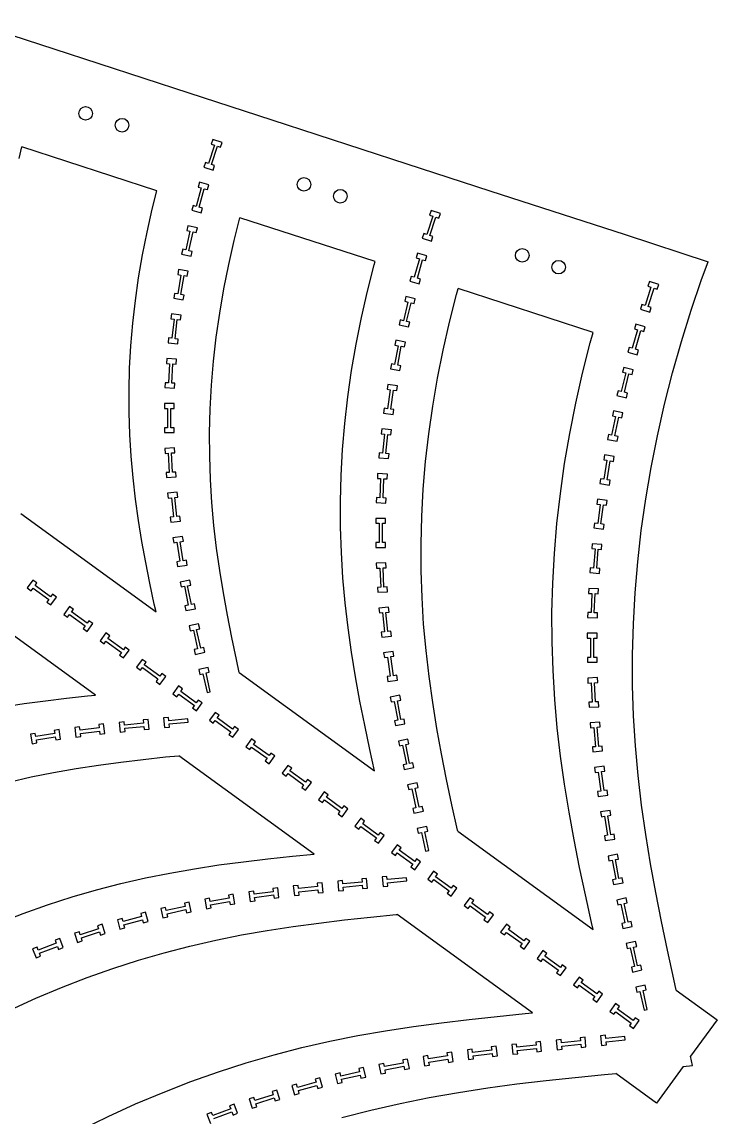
# Model space of a CAD drawing. Header units: inches. Extents: x 4 to 84.1, y 3.9 to 96.4.
# Drawn here: x 28.48 to 41.99, y 19.47 to 40.75 of the extents above; entities that cross this region are included whole.
import ezdxf

# ---------------------------------------------------------------- set-up
doc = ezdxf.new("R2010")
doc.units = ezdxf.units.IN
doc.layers.add('red', color=1, linetype='CONTINUOUS')

msp = doc.modelspace()

# ---------------------------------------------------------------- linework, layer by layer
for p, q in [((32.22, 38.352), (32.104, 37.997)), ((32.19, 38.462), (32.16, 38.371)), ((32.16, 38.371), (32.22, 38.352)), ((32.165, 37.977), (32.281, 38.332)), ((32.37, 38.404), (32.19, 38.462)), ((32.281, 38.332), (32.34, 38.313)), ((32.34, 38.313), (32.37, 38.404)), ((32.045, 38.016), (32.015, 37.926)), ((32.015, 37.926), (32.195, 37.867)), ((32.104, 37.997), (32.045, 38.016)), ((32.225, 37.958), (32.165, 37.977)), ((32.195, 37.867), (32.225, 37.958)), ((31.962, 37.522), (31.864, 37.162)), ((31.927, 37.63), (31.902, 37.538)), ((31.902, 37.538), (31.962, 37.522)), ((31.926, 37.145), (32.024, 37.505)), ((32.109, 37.581), (31.927, 37.63)), ((32.024, 37.505), (32.084, 37.489)), ((32.084, 37.489), (32.109, 37.581)), ((31.804, 37.178), (31.778, 37.086)), ((31.778, 37.086), (31.961, 37.036)), ((31.864, 37.162), (31.804, 37.178)), ((31.986, 37.128), (31.926, 37.145)), ((31.961, 37.036), (31.986, 37.128)), ((36.434, 37.083), (36.404, 36.992)), ((36.614, 37.025), (36.434, 37.083)), ((36.584, 36.934), (36.614, 37.025)), ((36.464, 36.973), (36.348, 36.618)), ((36.404, 36.992), (36.464, 36.973)), ((36.409, 36.598), (36.525, 36.953)), ((36.525, 36.953), (36.584, 36.934)), ((31.745, 36.68), (31.664, 36.316)), ((31.704, 36.787), (31.684, 36.694)), ((31.684, 36.694), (31.745, 36.68)), ((31.889, 36.746), (31.704, 36.787)), ((31.726, 36.302), (31.807, 36.667)), ((31.807, 36.667), (31.868, 36.653)), ((31.868, 36.653), (31.889, 36.746)), ((36.289, 36.637), (36.26, 36.547)), ((36.348, 36.618), (36.289, 36.637)), ((36.26, 36.547), (36.439, 36.488)), ((36.469, 36.579), (36.409, 36.598)), ((36.439, 36.488), (36.469, 36.579)), ((31.603, 36.329), (31.582, 36.236)), ((31.582, 36.236), (31.767, 36.195)), ((31.664, 36.316), (31.603, 36.329)), ((31.787, 36.288), (31.726, 36.302)), ((31.767, 36.195), (31.787, 36.288)), ((36.171, 36.252), (36.145, 36.161)), ((36.353, 36.201), (36.171, 36.252)), ((36.327, 36.11), (36.353, 36.201)), ((36.205, 36.144), (36.104, 35.784)), ((36.145, 36.161), (36.205, 36.144)), ((36.166, 35.767), (36.267, 36.126)), ((36.267, 36.126), (36.327, 36.11)), ((31.568, 35.829), (31.506, 35.461)), ((31.523, 35.934), (31.507, 35.84)), ((31.507, 35.84), (31.568, 35.829)), ((31.709, 35.902), (31.523, 35.934)), ((31.569, 35.45), (31.631, 35.819)), ((31.631, 35.819), (31.693, 35.808)), ((31.693, 35.808), (31.709, 35.902)), ((36.044, 35.801), (36.018, 35.709)), ((36.104, 35.784), (36.044, 35.801)), ((36.226, 35.75), (36.166, 35.767)), ((36.2, 35.658), (36.226, 35.75)), ((36.018, 35.709), (36.2, 35.658)), ((40.708, 35.594), (40.593, 35.239)), ((40.678, 35.704), (40.649, 35.613)), ((40.649, 35.613), (40.708, 35.594)), ((40.653, 35.219), (40.769, 35.574)), ((40.858, 35.646), (40.678, 35.704)), ((40.769, 35.574), (40.828, 35.555)), ((40.828, 35.555), (40.858, 35.646)), ((31.444, 35.472), (31.428, 35.378)), ((31.428, 35.378), (31.615, 35.346)), ((31.506, 35.461), (31.444, 35.472)), ((31.63, 35.44), (31.569, 35.45)), ((31.615, 35.346), (31.63, 35.44)), ((35.941, 35.412), (35.92, 35.319)), ((36.125, 35.368), (35.941, 35.412)), ((36.104, 35.275), (36.125, 35.368)), ((35.98, 35.304), (35.895, 34.941)), ((35.92, 35.319), (35.98, 35.304)), ((35.957, 34.926), (36.043, 35.29)), ((36.043, 35.29), (36.104, 35.275)), ((40.533, 35.258), (40.504, 35.168)), ((40.504, 35.168), (40.683, 35.109)), ((40.593, 35.239), (40.533, 35.258)), ((40.713, 35.2), (40.653, 35.219)), ((40.683, 35.109), (40.713, 35.2)), ((31.384, 35.072), (31.373, 34.977)), ((31.373, 34.977), (31.436, 34.97)), ((31.572, 35.05), (31.384, 35.072)), ((31.436, 34.97), (31.392, 34.599)), ((31.456, 34.592), (31.499, 34.963)), ((31.499, 34.963), (31.561, 34.956)), ((31.561, 34.956), (31.572, 35.05)), ((35.834, 34.955), (35.812, 34.863)), ((35.895, 34.941), (35.834, 34.955)), ((36.018, 34.912), (35.957, 34.926)), ((35.996, 34.819), (36.018, 34.912)), ((35.812, 34.863), (35.996, 34.819)), ((40.448, 34.765), (40.345, 34.406)), ((40.414, 34.874), (40.388, 34.783)), ((40.388, 34.783), (40.448, 34.765)), ((40.407, 34.389), (40.51, 34.748)), ((40.596, 34.822), (40.414, 34.874)), ((40.51, 34.748), (40.57, 34.731)), ((40.57, 34.731), (40.596, 34.822)), ((31.33, 34.606), (31.319, 34.512)), ((31.319, 34.512), (31.507, 34.49)), ((31.392, 34.599), (31.33, 34.606)), ((31.518, 34.585), (31.456, 34.592)), ((31.507, 34.49), (31.518, 34.585)), ((35.748, 34.562), (35.73, 34.468)), ((35.933, 34.526), (35.748, 34.562)), ((35.915, 34.433), (35.933, 34.526)), ((35.791, 34.456), (35.721, 34.09)), ((35.73, 34.468), (35.791, 34.456)), ((35.784, 34.078), (35.854, 34.444)), ((35.854, 34.444), (35.915, 34.433)), ((40.285, 34.423), (40.259, 34.332)), ((40.259, 34.332), (40.441, 34.28)), ((40.345, 34.406), (40.285, 34.423)), ((40.467, 34.372), (40.407, 34.389)), ((40.441, 34.28), (40.467, 34.372)), ((31.292, 34.204), (31.286, 34.109)), ((31.286, 34.109), (31.349, 34.105)), ((31.481, 34.193), (31.292, 34.204)), ((31.349, 34.105), (31.326, 33.732)), ((31.39, 33.728), (31.413, 34.101)), ((31.413, 34.101), (31.475, 34.098)), ((31.475, 34.098), (31.481, 34.193)), ((35.66, 34.101), (35.642, 34.008)), ((35.721, 34.09), (35.66, 34.101)), ((35.845, 34.066), (35.784, 34.078)), ((35.827, 33.972), (35.845, 34.066)), ((35.642, 34.008), (35.827, 33.972)), ((40.218, 33.928), (40.129, 33.565)), ((40.18, 34.035), (40.157, 33.943)), ((40.157, 33.943), (40.218, 33.928)), ((40.364, 33.99), (40.18, 34.035)), ((40.191, 33.55), (40.28, 33.912)), ((40.28, 33.912), (40.341, 33.897)), ((40.341, 33.897), (40.364, 33.99)), ((31.264, 33.736), (31.258, 33.641)), ((31.258, 33.641), (31.447, 33.63)), ((31.326, 33.732), (31.264, 33.736)), ((31.453, 33.725), (31.39, 33.728)), ((31.447, 33.63), (31.453, 33.725)), ((35.591, 33.704), (35.577, 33.61)), ((35.778, 33.677), (35.591, 33.704)), ((35.764, 33.583), (35.778, 33.677)), ((35.577, 33.61), (35.639, 33.601)), ((35.639, 33.601), (35.585, 33.231)), ((35.648, 33.222), (35.702, 33.592)), ((35.702, 33.592), (35.764, 33.583)), ((40.068, 33.58), (40.045, 33.488)), ((40.045, 33.488), (40.229, 33.442)), ((40.129, 33.565), (40.068, 33.58)), ((40.252, 33.535), (40.191, 33.55)), ((40.229, 33.442), (40.252, 33.535)), ((31.249, 33.332), (31.248, 33.237)), ((31.248, 33.237), (31.311, 33.237)), ((31.438, 33.331), (31.249, 33.332)), ((31.311, 33.237), (31.31, 32.863)), ((31.374, 32.863), (31.375, 33.236)), ((31.375, 33.236), (31.437, 33.236)), ((31.437, 33.236), (31.438, 33.331)), ((35.523, 33.24), (35.51, 33.146)), ((35.585, 33.231), (35.523, 33.24)), ((35.71, 33.213), (35.648, 33.222)), ((35.697, 33.119), (35.71, 33.213)), ((35.51, 33.146), (35.697, 33.119)), ((40.019, 33.082), (39.943, 32.717)), ((39.977, 33.188), (39.958, 33.095)), ((39.958, 33.095), (40.019, 33.082)), ((40.162, 33.15), (39.977, 33.188)), ((40.006, 32.704), (40.082, 33.069)), ((40.082, 33.069), (40.143, 33.057)), ((40.143, 33.057), (40.162, 33.15)), ((31.31, 32.863), (31.247, 32.863)), ((31.247, 32.863), (31.247, 32.768)), ((31.436, 32.863), (31.374, 32.863)), ((31.436, 32.767), (31.436, 32.863)), ((35.472, 32.84), (35.463, 32.746)), ((35.66, 32.822), (35.472, 32.84)), ((35.651, 32.727), (35.66, 32.822)), ((31.247, 32.768), (31.436, 32.767)), ((35.463, 32.746), (35.525, 32.739)), ((35.525, 32.739), (35.489, 32.368)), ((35.552, 32.361), (35.589, 32.733)), ((35.589, 32.733), (35.651, 32.727)), ((39.882, 32.729), (39.863, 32.636)), ((39.863, 32.636), (40.048, 32.598)), ((39.943, 32.717), (39.882, 32.729)), ((40.067, 32.691), (40.006, 32.704)), ((40.048, 32.598), (40.067, 32.691)), ((31.444, 32.469), (31.255, 32.459)), ((31.255, 32.459), (31.26, 32.364)), ((31.26, 32.364), (31.323, 32.367)), ((31.323, 32.367), (31.343, 31.994)), ((31.387, 32.371), (31.449, 32.374)), ((31.407, 31.998), (31.387, 32.371)), ((31.449, 32.374), (31.444, 32.469)), ((35.426, 32.374), (35.417, 32.279)), ((35.489, 32.368), (35.426, 32.374)), ((35.615, 32.355), (35.552, 32.361)), ((35.605, 32.261), (35.615, 32.355)), ((35.417, 32.279), (35.605, 32.261)), ((39.806, 32.334), (39.791, 32.24)), ((39.791, 32.24), (39.852, 32.23)), ((39.852, 32.23), (39.791, 31.861)), ((39.993, 32.303), (39.806, 32.334)), ((39.854, 31.851), (39.915, 32.219)), ((39.915, 32.219), (39.977, 32.209)), ((39.977, 32.209), (39.993, 32.303)), ((31.343, 31.994), (31.281, 31.991)), ((31.281, 31.991), (31.286, 31.896)), ((31.469, 32.001), (31.407, 31.998)), ((31.475, 31.906), (31.469, 32.001)), ((35.394, 31.972), (35.39, 31.877)), ((35.583, 31.962), (35.394, 31.972)), ((35.578, 31.867), (35.583, 31.962)), ((31.286, 31.896), (31.475, 31.906)), ((35.39, 31.877), (35.452, 31.873)), ((35.452, 31.873), (35.434, 31.5)), ((35.498, 31.497), (35.516, 31.87)), ((35.516, 31.87), (35.578, 31.867)), ((39.729, 31.872), (39.713, 31.778)), ((39.713, 31.778), (39.9, 31.747)), ((39.791, 31.861), (39.729, 31.872)), ((39.915, 31.841), (39.854, 31.851)), ((39.9, 31.747), (39.915, 31.841)), ((31.499, 31.608), (31.311, 31.588)), ((31.311, 31.588), (31.322, 31.493)), ((31.322, 31.493), (31.384, 31.5)), ((31.384, 31.5), (31.425, 31.129)), ((31.448, 31.507), (31.51, 31.514)), ((31.488, 31.136), (31.448, 31.507)), ((31.51, 31.514), (31.499, 31.608)), ((35.371, 31.504), (35.367, 31.408)), ((35.434, 31.5), (35.371, 31.504)), ((35.56, 31.494), (35.498, 31.497)), ((35.555, 31.399), (35.56, 31.494)), ((35.367, 31.408), (35.555, 31.399)), ((39.669, 31.474), (39.657, 31.379)), ((39.657, 31.379), (39.719, 31.371)), ((39.856, 31.45), (39.669, 31.474)), ((39.719, 31.371), (39.672, 31.001)), ((39.735, 30.993), (39.782, 31.363)), ((39.782, 31.363), (39.844, 31.356)), ((39.844, 31.356), (39.856, 31.45)), ((31.425, 31.129), (31.363, 31.122)), ((31.363, 31.122), (31.373, 31.027)), ((31.55, 31.142), (31.488, 31.136)), ((31.561, 31.048), (31.55, 31.142)), ((35.548, 31.1), (35.359, 31.1)), ((35.359, 31.1), (35.359, 31.005)), ((35.548, 31.005), (35.548, 31.1)), ((31.373, 31.027), (31.561, 31.048)), ((35.359, 31.005), (35.422, 31.005)), ((35.422, 31.005), (35.422, 30.631)), ((35.486, 31.005), (35.548, 31.005)), ((35.486, 30.631), (35.486, 31.005)), ((39.61, 31.009), (39.598, 30.914)), ((39.598, 30.914), (39.785, 30.891)), ((39.672, 31.001), (39.61, 31.009)), ((39.797, 30.985), (39.735, 30.993)), ((39.785, 30.891), (39.797, 30.985)), ((31.601, 30.751), (31.414, 30.722)), ((31.414, 30.722), (31.429, 30.628)), ((31.554, 30.647), (31.616, 30.657)), ((31.613, 30.279), (31.554, 30.647)), ((31.616, 30.657), (31.601, 30.751)), ((31.429, 30.628), (31.491, 30.637)), ((31.491, 30.637), (31.55, 30.269)), ((35.422, 30.631), (35.359, 30.631)), ((35.359, 30.631), (35.359, 30.536)), ((35.359, 30.536), (35.548, 30.536)), ((35.548, 30.631), (35.486, 30.631)), ((35.548, 30.536), (35.548, 30.631)), ((39.566, 30.608), (39.558, 30.514)), ((39.558, 30.514), (39.62, 30.508)), ((39.754, 30.593), (39.566, 30.608)), ((39.62, 30.508), (39.588, 30.136)), ((39.652, 30.131), (39.684, 30.503)), ((39.684, 30.503), (39.746, 30.498)), ((39.746, 30.498), (39.754, 30.593)), ((31.55, 30.269), (31.488, 30.259)), ((31.488, 30.259), (31.503, 30.165)), ((31.675, 30.288), (31.613, 30.279)), ((31.689, 30.194), (31.675, 30.288)), ((35.556, 30.237), (35.367, 30.228)), ((35.367, 30.228), (35.372, 30.133)), ((35.56, 30.142), (35.556, 30.237)), ((31.503, 30.165), (31.689, 30.194)), ((35.372, 30.133), (35.434, 30.136)), ((35.434, 30.136), (35.453, 29.763)), ((35.498, 30.139), (35.56, 30.142)), ((35.517, 29.766), (35.498, 30.139)), ((39.526, 30.141), (39.518, 30.046)), ((39.518, 30.046), (39.707, 30.031)), ((39.588, 30.136), (39.526, 30.141)), ((39.715, 30.126), (39.652, 30.131)), ((39.707, 30.031), (39.715, 30.126)), ((28.693, 29.903), (28.582, 29.75)), ((28.77, 29.847), (28.693, 29.903)), ((28.734, 29.796), (28.77, 29.847)), ((29.036, 29.576), (28.734, 29.796)), ((31.743, 29.899), (31.557, 29.862)), ((31.557, 29.862), (31.576, 29.769)), ((31.7, 29.793), (31.761, 29.805)), ((31.772, 29.427), (31.7, 29.793)), ((31.761, 29.805), (31.743, 29.899)), ((28.582, 29.75), (28.659, 29.694)), ((28.659, 29.694), (28.696, 29.744)), ((28.696, 29.744), (28.998, 29.525)), ((29.073, 29.627), (29.036, 29.576)), ((29.15, 29.571), (29.073, 29.627)), ((31.576, 29.769), (31.637, 29.781)), ((31.637, 29.781), (31.709, 29.414)), ((35.453, 29.763), (35.39, 29.76)), ((35.39, 29.76), (35.395, 29.665)), ((35.395, 29.665), (35.584, 29.674)), ((35.579, 29.769), (35.517, 29.766)), ((35.584, 29.674), (35.579, 29.769)), ((39.499, 29.74), (39.495, 29.644)), ((39.495, 29.644), (39.557, 29.642)), ((39.688, 29.732), (39.499, 29.74)), ((39.557, 29.642), (39.542, 29.269)), ((39.606, 29.266), (39.621, 29.639)), ((39.621, 29.639), (39.684, 29.637)), ((39.684, 29.637), (39.688, 29.732)), ((28.998, 29.525), (28.962, 29.474)), ((28.962, 29.474), (29.039, 29.418)), ((29.039, 29.418), (29.15, 29.571)), ((29.401, 29.388), (29.29, 29.235)), ((29.478, 29.332), (29.401, 29.388)), ((31.709, 29.414), (31.648, 29.402)), ((31.648, 29.402), (31.666, 29.309)), ((31.833, 29.439), (31.772, 29.427)), ((31.851, 29.345), (31.833, 29.439)), ((35.606, 29.376), (35.418, 29.357)), ((35.616, 29.281), (35.606, 29.376)), ((29.29, 29.235), (29.367, 29.179)), ((29.367, 29.179), (29.404, 29.23)), ((29.404, 29.23), (29.706, 29.01)), ((29.442, 29.282), (29.478, 29.332)), ((29.744, 29.062), (29.442, 29.282)), ((31.666, 29.309), (31.851, 29.345)), ((35.418, 29.357), (35.427, 29.263)), ((35.427, 29.263), (35.49, 29.269)), ((35.49, 29.269), (35.526, 28.897)), ((35.553, 29.275), (35.616, 29.281)), ((35.59, 28.903), (35.553, 29.275)), ((39.48, 29.271), (39.476, 29.176)), ((39.476, 29.176), (39.665, 29.168)), ((39.542, 29.269), (39.48, 29.271)), ((39.668, 29.263), (39.606, 29.266)), ((39.665, 29.168), (39.668, 29.263)), ((29.706, 29.01), (29.669, 28.96)), ((29.669, 28.96), (29.746, 28.904)), ((29.781, 29.113), (29.744, 29.062)), ((29.746, 28.904), (29.858, 29.057)), ((29.858, 29.057), (29.781, 29.113)), ((31.914, 29.05), (31.729, 29.01)), ((31.729, 29.01), (31.75, 28.917)), ((31.873, 28.944), (31.934, 28.957)), ((31.953, 28.579), (31.873, 28.944)), ((31.934, 28.957), (31.914, 29.05)), ((30.109, 28.874), (29.998, 28.721)), ((30.186, 28.818), (30.109, 28.874)), ((30.15, 28.767), (30.186, 28.818)), ((30.452, 28.548), (30.15, 28.767)), ((31.75, 28.917), (31.811, 28.93)), ((31.811, 28.93), (31.89, 28.565)), ((35.526, 28.897), (35.464, 28.891)), ((35.464, 28.891), (35.473, 28.796)), ((35.473, 28.796), (35.661, 28.815)), ((35.652, 28.909), (35.59, 28.903)), ((35.661, 28.815), (35.652, 28.909)), ((39.659, 28.869), (39.47, 28.868)), ((39.47, 28.868), (39.47, 28.773)), ((39.47, 28.773), (39.533, 28.773)), ((39.533, 28.773), (39.534, 28.4)), ((39.597, 28.774), (39.659, 28.774)), ((39.598, 28.4), (39.597, 28.774)), ((39.659, 28.774), (39.659, 28.869)), ((29.998, 28.721), (30.075, 28.665)), ((30.075, 28.665), (30.112, 28.716)), ((30.112, 28.716), (30.414, 28.496)), ((30.488, 28.598), (30.452, 28.548)), ((30.454, 28.39), (30.565, 28.542)), ((30.565, 28.542), (30.488, 28.598)), ((31.89, 28.565), (31.829, 28.552)), ((31.829, 28.552), (31.849, 28.459)), ((32.014, 28.592), (31.953, 28.579)), ((32.034, 28.499), (32.014, 28.592)), ((35.697, 28.517), (35.51, 28.491)), ((35.711, 28.423), (35.697, 28.517)), ((30.414, 28.496), (30.377, 28.445)), ((30.377, 28.445), (30.454, 28.39)), ((30.817, 28.36), (30.706, 28.207)), ((30.894, 28.304), (30.817, 28.36)), ((30.857, 28.253), (30.894, 28.304)), ((31.849, 28.459), (32.034, 28.499)), ((35.51, 28.491), (35.524, 28.396)), ((35.524, 28.396), (35.586, 28.405)), ((35.586, 28.405), (35.638, 28.035)), ((35.649, 28.414), (35.711, 28.423)), ((35.702, 28.044), (35.649, 28.414)), ((39.534, 28.4), (39.471, 28.4)), ((39.471, 28.4), (39.471, 28.304)), ((39.471, 28.304), (39.66, 28.305)), ((39.66, 28.4), (39.598, 28.4)), ((39.66, 28.305), (39.66, 28.4)), ((30.706, 28.207), (30.783, 28.151)), ((30.783, 28.151), (30.82, 28.201)), ((30.82, 28.201), (31.122, 27.982)), ((31.16, 28.034), (30.857, 28.253)), ((32.1, 28.203), (31.916, 28.162)), ((31.916, 28.162), (31.936, 28.069)), ((32.06, 28.097), (32.121, 28.11)), ((32.14, 27.732), (32.06, 28.097)), ((32.121, 28.11), (32.1, 28.203)), ((31.122, 27.982), (31.085, 27.931)), ((31.085, 27.931), (31.162, 27.875)), ((31.196, 28.084), (31.16, 28.034)), ((31.162, 27.875), (31.273, 28.028)), ((31.273, 28.028), (31.196, 28.084)), ((31.936, 28.069), (31.997, 28.083)), ((31.997, 28.083), (32.077, 27.718)), ((35.638, 28.035), (35.576, 28.027)), ((35.576, 28.027), (35.59, 27.932)), ((35.59, 27.932), (35.777, 27.959)), ((35.764, 28.053), (35.702, 28.044)), ((35.777, 27.959), (35.764, 28.053)), ((39.668, 28.006), (39.479, 27.997)), ((39.479, 27.997), (39.483, 27.902)), ((39.483, 27.902), (39.546, 27.905)), ((39.546, 27.905), (39.563, 27.532)), ((39.61, 27.908), (39.672, 27.911)), ((39.627, 27.535), (39.61, 27.908)), ((39.672, 27.911), (39.668, 28.006)), ((31.525, 27.845), (31.414, 27.692)), ((31.414, 27.692), (31.491, 27.636)), ((31.491, 27.636), (31.528, 27.687)), ((31.602, 27.789), (31.525, 27.845)), ((31.528, 27.687), (31.83, 27.467)), ((31.565, 27.739), (31.602, 27.789)), ((31.867, 27.519), (31.565, 27.739)), ((32.077, 27.718), (32.14, 27.732)), ((35.825, 27.663), (35.639, 27.629)), ((35.842, 27.569), (35.825, 27.663)), ((31.83, 27.467), (31.793, 27.417)), ((31.904, 27.57), (31.867, 27.519)), ((31.87, 27.361), (31.981, 27.514)), ((31.981, 27.514), (31.904, 27.57)), ((35.639, 27.629), (35.656, 27.535)), ((35.656, 27.535), (35.718, 27.546)), ((35.718, 27.546), (35.784, 27.179)), ((35.781, 27.558), (35.842, 27.569)), ((35.847, 27.19), (35.781, 27.558)), ((39.563, 27.532), (39.501, 27.529)), ((39.501, 27.529), (39.505, 27.433)), ((39.689, 27.537), (39.627, 27.535)), ((39.694, 27.442), (39.689, 27.537)), ((31.793, 27.417), (31.87, 27.361)), ((32.233, 27.331), (32.122, 27.178)), ((32.31, 27.275), (32.233, 27.331)), ((32.273, 27.224), (32.31, 27.275)), ((39.505, 27.433), (39.694, 27.442)), ((29.6, 27.05), (29.505, 27.038)), ((29.505, 27.038), (29.528, 26.851)), ((29.608, 26.988), (29.6, 27.05)), ((29.978, 27.032), (29.608, 26.988)), ((30.065, 27.106), (29.971, 27.095)), ((29.971, 27.095), (29.978, 27.032)), ((30.088, 26.918), (30.065, 27.106)), ((30.464, 27.148), (30.369, 27.138)), ((30.369, 27.138), (30.388, 26.95)), ((30.47, 27.086), (30.464, 27.148)), ((30.842, 27.123), (30.47, 27.086)), ((30.477, 27.022), (30.848, 27.059)), ((30.931, 27.194), (30.836, 27.185)), ((30.836, 27.185), (30.842, 27.123)), ((30.848, 27.059), (30.855, 26.997)), ((30.949, 27.006), (30.931, 27.194)), ((31.328, 27.232), (31.233, 27.223)), ((31.233, 27.223), (31.252, 27.035)), ((31.252, 27.035), (31.346, 27.044)), ((31.334, 27.17), (31.328, 27.232)), ((31.706, 27.206), (31.334, 27.17)), ((31.34, 27.106), (31.712, 27.143)), ((31.346, 27.044), (31.34, 27.106)), ((31.712, 27.143), (31.706, 27.206)), ((32.122, 27.178), (32.199, 27.122)), ((32.199, 27.122), (32.236, 27.173)), ((32.236, 27.173), (32.538, 26.953)), ((32.575, 27.005), (32.273, 27.224)), ((32.612, 27.055), (32.575, 27.005)), ((32.689, 26.999), (32.612, 27.055)), ((35.784, 27.179), (35.722, 27.168)), ((35.722, 27.168), (35.739, 27.074)), ((35.739, 27.074), (35.925, 27.107)), ((35.908, 27.201), (35.847, 27.19)), ((35.925, 27.107), (35.908, 27.201)), ((39.714, 27.143), (39.526, 27.127)), ((39.526, 27.127), (39.534, 27.032)), ((39.534, 27.032), (39.597, 27.037)), ((39.597, 27.037), (39.63, 26.665)), ((39.66, 27.043), (39.723, 27.049)), ((39.694, 26.671), (39.66, 27.043)), ((39.723, 27.049), (39.714, 27.143)), ((28.738, 26.923), (28.644, 26.909)), ((28.644, 26.909), (28.674, 26.722)), ((28.748, 26.862), (28.738, 26.923)), ((29.117, 26.92), (28.748, 26.862)), ((28.758, 26.799), (29.127, 26.857)), ((29.201, 26.997), (29.107, 26.982)), ((29.107, 26.982), (29.117, 26.92)), ((29.127, 26.857), (29.137, 26.795)), ((29.231, 26.81), (29.201, 26.997)), ((29.528, 26.851), (29.623, 26.862)), ((29.615, 26.924), (29.986, 26.969)), ((29.623, 26.862), (29.615, 26.924)), ((29.986, 26.969), (29.994, 26.907)), ((29.994, 26.907), (30.088, 26.918)), ((30.388, 26.95), (30.483, 26.96)), ((30.483, 26.96), (30.477, 27.022)), ((30.855, 26.997), (30.949, 27.006)), ((32.538, 26.953), (32.501, 26.903)), ((32.501, 26.903), (32.578, 26.847)), ((32.578, 26.847), (32.689, 26.999)), ((32.941, 26.817), (32.83, 26.664)), ((33.018, 26.761), (32.941, 26.817)), ((35.983, 26.812), (35.798, 26.774)), ((36.002, 26.719), (35.983, 26.812)), ((28.674, 26.722), (28.768, 26.737)), ((28.768, 26.737), (28.758, 26.799)), ((29.137, 26.795), (29.231, 26.81)), ((32.83, 26.664), (32.907, 26.608)), ((32.907, 26.608), (32.943, 26.658)), ((32.943, 26.658), (33.246, 26.439)), ((32.981, 26.71), (33.018, 26.761)), ((33.283, 26.491), (32.981, 26.71)), ((35.798, 26.774), (35.817, 26.68)), ((35.817, 26.68), (35.878, 26.693)), ((35.878, 26.693), (35.954, 26.327)), ((35.941, 26.706), (36.002, 26.719)), ((36.016, 26.34), (35.941, 26.706)), ((39.63, 26.665), (39.568, 26.66)), ((39.568, 26.66), (39.576, 26.565)), ((39.756, 26.677), (39.694, 26.671)), ((39.764, 26.582), (39.756, 26.677)), ((33.246, 26.439), (33.209, 26.388)), ((33.209, 26.388), (33.286, 26.332)), ((33.32, 26.541), (33.283, 26.491)), ((33.286, 26.332), (33.397, 26.485)), ((33.397, 26.485), (33.32, 26.541)), ((39.576, 26.565), (39.764, 26.582)), ((33.649, 26.302), (33.538, 26.149)), ((33.726, 26.246), (33.649, 26.302)), ((33.689, 26.196), (33.726, 26.246)), ((33.991, 25.976), (33.689, 26.196)), ((35.954, 26.327), (35.893, 26.315)), ((35.893, 26.315), (35.912, 26.221)), ((35.912, 26.221), (36.097, 26.26)), ((36.078, 26.353), (36.016, 26.34)), ((36.097, 26.26), (36.078, 26.353)), ((39.797, 26.284), (39.61, 26.26)), ((39.61, 26.26), (39.622, 26.165)), ((39.622, 26.165), (39.684, 26.173)), ((39.684, 26.173), (39.732, 25.803)), ((39.747, 26.181), (39.809, 26.189)), ((39.795, 25.811), (39.747, 26.181)), ((39.809, 26.189), (39.797, 26.284)), ((33.538, 26.149), (33.615, 26.093)), ((33.615, 26.093), (33.651, 26.144)), ((33.651, 26.144), (33.954, 25.924)), ((34.028, 26.027), (33.991, 25.976)), ((33.994, 25.818), (34.105, 25.971)), ((34.105, 25.971), (34.028, 26.027)), ((36.161, 25.964), (35.976, 25.924)), ((36.182, 25.871), (36.161, 25.964)), ((33.954, 25.924), (33.917, 25.874)), ((33.917, 25.874), (33.994, 25.818)), ((34.357, 25.788), (34.245, 25.635)), ((34.434, 25.732), (34.357, 25.788)), ((35.976, 25.924), (35.997, 25.831)), ((35.997, 25.831), (36.058, 25.844)), ((36.058, 25.844), (36.138, 25.479)), ((36.121, 25.858), (36.182, 25.871)), ((36.201, 25.493), (36.121, 25.858)), ((39.732, 25.803), (39.67, 25.795)), ((39.67, 25.795), (39.682, 25.7)), ((39.857, 25.819), (39.795, 25.811)), ((39.87, 25.724), (39.857, 25.819)), ((34.245, 25.635), (34.322, 25.579)), ((34.322, 25.579), (34.359, 25.63)), ((34.359, 25.63), (34.661, 25.41)), ((34.397, 25.681), (34.434, 25.732)), ((34.699, 25.462), (34.397, 25.681)), ((39.682, 25.7), (39.87, 25.724)), ((34.661, 25.41), (34.625, 25.36)), ((34.625, 25.36), (34.702, 25.304)), ((34.736, 25.513), (34.699, 25.462)), ((34.702, 25.304), (34.813, 25.457)), ((34.813, 25.457), (34.736, 25.513)), ((36.138, 25.479), (36.077, 25.466)), ((36.077, 25.466), (36.098, 25.373)), ((36.098, 25.373), (36.282, 25.413)), ((36.262, 25.506), (36.201, 25.493)), ((36.282, 25.413), (36.262, 25.506)), ((39.914, 25.427), (39.727, 25.397)), ((39.727, 25.397), (39.743, 25.303)), ((39.867, 25.323), (39.929, 25.333)), ((39.928, 24.955), (39.867, 25.323)), ((39.929, 25.333), (39.914, 25.427)), ((35.064, 25.274), (34.953, 25.121)), ((34.953, 25.121), (35.03, 25.065)), ((35.03, 25.065), (35.067, 25.115)), ((35.141, 25.218), (35.064, 25.274)), ((35.067, 25.115), (35.369, 24.896)), ((35.105, 25.167), (35.141, 25.218)), ((35.407, 24.948), (35.105, 25.167)), ((36.349, 25.117), (36.164, 25.077)), ((36.369, 25.024), (36.349, 25.117)), ((39.743, 25.303), (39.804, 25.313)), ((39.804, 25.313), (39.865, 24.944)), ((35.369, 24.896), (35.333, 24.845)), ((35.444, 24.998), (35.407, 24.948)), ((35.41, 24.789), (35.521, 24.942)), ((35.521, 24.942), (35.444, 24.998)), ((36.164, 25.077), (36.184, 24.984)), ((36.184, 24.984), (36.245, 24.997)), ((36.245, 24.997), (36.325, 24.632)), ((36.308, 25.011), (36.369, 25.024)), ((36.388, 24.646), (36.308, 25.011)), ((39.865, 24.944), (39.803, 24.934)), ((39.803, 24.934), (39.819, 24.84)), ((39.99, 24.965), (39.928, 24.955)), ((40.005, 24.871), (39.99, 24.965)), ((35.333, 24.845), (35.41, 24.789)), ((35.772, 24.759), (35.661, 24.607)), ((35.849, 24.703), (35.772, 24.759)), ((35.813, 24.653), (35.849, 24.703)), ((39.819, 24.84), (40.005, 24.871)), ((35.661, 24.607), (35.738, 24.551)), ((35.738, 24.551), (35.775, 24.601)), ((35.775, 24.601), (36.077, 24.382)), ((36.115, 24.433), (35.813, 24.653)), ((36.152, 24.484), (36.115, 24.433)), ((36.229, 24.428), (36.152, 24.484)), ((36.325, 24.632), (36.388, 24.646)), ((40.059, 24.575), (39.873, 24.539)), ((39.873, 24.539), (39.891, 24.446)), ((40.015, 24.47), (40.077, 24.481)), ((40.077, 24.481), (40.059, 24.575)), ((36.077, 24.382), (36.04, 24.331)), ((36.04, 24.331), (36.117, 24.275)), ((36.117, 24.275), (36.229, 24.428)), ((39.891, 24.446), (39.953, 24.457)), ((39.953, 24.457), (40.024, 24.091)), ((40.086, 24.103), (40.015, 24.47)), ((34.712, 24.062), (34.617, 24.053)), ((34.617, 24.053), (34.635, 23.864)), ((34.718, 24), (34.712, 24.062)), ((35.178, 24.107), (35.084, 24.098)), ((35.084, 24.098), (35.09, 24.036)), ((35.197, 23.919), (35.178, 24.107)), ((35.575, 24.145), (35.48, 24.136)), ((35.48, 24.136), (35.499, 23.948)), ((35.581, 24.083), (35.575, 24.145)), ((35.953, 24.12), (35.581, 24.083)), ((35.588, 24.019), (35.959, 24.056)), ((35.959, 24.056), (35.953, 24.12)), ((36.48, 24.245), (36.369, 24.092)), ((36.369, 24.092), (36.446, 24.036)), ((36.446, 24.036), (36.483, 24.087)), ((36.557, 24.189), (36.48, 24.245)), ((36.483, 24.087), (36.785, 23.867)), ((36.521, 24.139), (36.557, 24.189)), ((36.823, 23.919), (36.521, 24.139)), ((40.024, 24.091), (39.962, 24.079)), ((39.962, 24.079), (39.98, 23.985)), ((40.148, 24.115), (40.086, 24.103)), ((40.166, 24.021), (40.148, 24.115)), ((32.985, 23.859), (32.891, 23.846)), ((32.891, 23.846), (32.916, 23.659)), ((32.994, 23.797), (32.985, 23.859)), ((33.364, 23.848), (32.994, 23.797)), ((33.45, 23.923), (33.355, 23.91)), ((33.355, 23.91), (33.364, 23.848)), ((33.475, 23.736), (33.45, 23.923)), ((33.848, 23.97), (33.753, 23.96)), ((33.753, 23.96), (33.774, 23.772)), ((33.855, 23.908), (33.848, 23.97)), ((34.226, 23.949), (33.855, 23.908)), ((33.862, 23.845), (34.233, 23.886)), ((33.869, 23.783), (33.862, 23.845)), ((34.314, 24.022), (34.219, 24.012)), ((34.219, 24.012), (34.226, 23.949)), ((34.233, 23.886), (34.24, 23.824)), ((34.24, 23.824), (34.335, 23.834)), ((34.335, 23.834), (34.314, 24.022)), ((34.635, 23.864), (34.73, 23.874)), ((35.09, 24.036), (34.718, 24)), ((34.724, 23.936), (35.096, 23.972)), ((34.73, 23.874), (34.724, 23.936)), ((35.096, 23.972), (35.102, 23.91)), ((35.102, 23.91), (35.197, 23.919)), ((35.499, 23.948), (35.594, 23.957)), ((35.594, 23.957), (35.588, 24.019)), ((36.785, 23.867), (36.748, 23.817)), ((36.859, 23.97), (36.823, 23.919)), ((36.825, 23.761), (36.936, 23.914)), ((36.936, 23.914), (36.859, 23.97)), ((39.98, 23.985), (40.166, 24.021)), ((31.73, 23.644), (31.637, 23.623)), ((31.637, 23.623), (31.65, 23.562)), ((31.77, 23.459), (31.73, 23.644)), ((32.126, 23.719), (32.032, 23.703)), ((32.032, 23.703), (32.064, 23.516)), ((32.136, 23.657), (32.126, 23.719)), ((32.504, 23.722), (32.136, 23.657)), ((32.147, 23.594), (32.515, 23.659)), ((32.587, 23.8), (32.493, 23.783)), ((32.493, 23.783), (32.504, 23.722)), ((32.515, 23.659), (32.526, 23.597)), ((32.62, 23.613), (32.587, 23.8)), ((32.916, 23.659), (33.011, 23.672)), ((33.002, 23.734), (33.372, 23.785)), ((33.011, 23.672), (33.002, 23.734)), ((33.372, 23.785), (33.381, 23.723)), ((33.381, 23.723), (33.475, 23.736)), ((33.774, 23.772), (33.869, 23.783)), ((36.748, 23.817), (36.825, 23.761)), ((37.188, 23.731), (37.077, 23.578)), ((37.265, 23.675), (37.188, 23.731)), ((37.228, 23.624), (37.265, 23.675)), ((37.531, 23.405), (37.228, 23.624)), ((40.226, 23.726), (40.042, 23.686)), ((40.042, 23.686), (40.061, 23.593)), ((40.185, 23.619), (40.246, 23.632)), ((40.263, 23.254), (40.185, 23.619)), ((40.246, 23.632), (40.226, 23.726)), ((30.88, 23.449), (30.788, 23.425)), ((30.788, 23.425), (30.804, 23.364)), ((30.929, 23.267), (30.88, 23.449)), ((31.272, 23.543), (31.179, 23.523)), ((31.179, 23.523), (31.219, 23.338)), ((31.285, 23.482), (31.272, 23.543)), ((31.65, 23.562), (31.285, 23.482)), ((31.299, 23.419), (31.664, 23.5)), ((31.312, 23.358), (31.299, 23.419)), ((31.664, 23.5), (31.677, 23.439)), ((31.677, 23.439), (31.77, 23.459)), ((32.064, 23.516), (32.158, 23.533)), ((32.158, 23.533), (32.147, 23.594)), ((32.526, 23.597), (32.62, 23.613)), ((37.077, 23.578), (37.154, 23.522)), ((37.154, 23.522), (37.191, 23.572)), ((37.191, 23.572), (37.493, 23.353)), ((37.567, 23.455), (37.531, 23.405)), ((37.644, 23.399), (37.567, 23.455)), ((40.061, 23.593), (40.123, 23.606)), ((40.123, 23.606), (40.2, 23.241)), ((30.04, 23.214), (29.949, 23.185)), ((30.098, 23.035), (30.04, 23.214)), ((30.427, 23.327), (30.335, 23.302)), ((30.335, 23.302), (30.384, 23.12)), ((30.443, 23.267), (30.427, 23.327)), ((30.804, 23.364), (30.443, 23.267)), ((30.46, 23.205), (30.821, 23.302)), ((30.476, 23.145), (30.46, 23.205)), ((30.821, 23.302), (30.837, 23.242)), ((30.837, 23.242), (30.929, 23.267)), ((31.219, 23.338), (31.312, 23.358)), ((37.493, 23.353), (37.456, 23.302)), ((37.456, 23.302), (37.533, 23.246)), ((37.533, 23.246), (37.644, 23.399)), ((37.896, 23.216), (37.785, 23.064)), ((37.973, 23.16), (37.896, 23.216)), ((40.2, 23.241), (40.139, 23.228)), ((40.139, 23.228), (40.159, 23.135)), ((40.324, 23.267), (40.263, 23.254)), ((40.344, 23.174), (40.324, 23.267)), ((29.594, 23.07), (29.503, 23.04)), ((29.503, 23.04), (29.561, 22.86)), ((29.613, 23.01), (29.594, 23.07)), ((29.968, 23.125), (29.613, 23.01)), ((29.633, 22.949), (29.988, 23.065)), ((29.949, 23.185), (29.968, 23.125)), ((29.988, 23.065), (30.007, 23.005)), ((30.007, 23.005), (30.098, 23.035)), ((30.384, 23.12), (30.476, 23.145)), ((37.785, 23.064), (37.862, 23.008)), ((37.862, 23.008), (37.899, 23.058)), ((37.899, 23.058), (38.201, 22.839)), ((37.936, 23.11), (37.973, 23.16)), ((38.238, 22.89), (37.936, 23.11)), ((40.159, 23.135), (40.344, 23.174)), ((28.774, 22.771), (28.685, 22.737)), ((28.796, 22.713), (28.774, 22.771)), ((29.146, 22.845), (28.796, 22.713)), ((28.819, 22.653), (29.168, 22.786)), ((29.212, 22.938), (29.123, 22.904)), ((29.123, 22.904), (29.146, 22.845)), ((29.168, 22.786), (29.19, 22.727)), ((29.28, 22.761), (29.212, 22.938)), ((29.561, 22.86), (29.652, 22.89)), ((29.652, 22.89), (29.633, 22.949)), ((38.201, 22.839), (38.164, 22.788)), ((38.164, 22.788), (38.241, 22.732)), ((38.275, 22.941), (38.238, 22.89)), ((38.241, 22.732), (38.352, 22.885)), ((38.352, 22.885), (38.275, 22.941)), ((40.409, 22.878), (40.224, 22.838)), ((40.224, 22.838), (40.245, 22.745)), ((40.368, 22.772), (40.43, 22.785)), ((40.449, 22.407), (40.368, 22.772)), ((40.43, 22.785), (40.409, 22.878)), ((28.685, 22.737), (28.752, 22.561)), ((28.752, 22.561), (28.841, 22.594)), ((28.841, 22.594), (28.819, 22.653)), ((29.19, 22.727), (29.28, 22.761)), ((38.604, 22.702), (38.493, 22.549)), ((38.681, 22.646), (38.604, 22.702)), ((38.644, 22.596), (38.681, 22.646)), ((38.946, 22.376), (38.644, 22.596)), ((40.245, 22.745), (40.306, 22.758)), ((40.306, 22.758), (40.387, 22.393)), ((38.493, 22.549), (38.57, 22.493)), ((38.57, 22.493), (38.607, 22.544)), ((38.607, 22.544), (38.909, 22.324)), ((38.983, 22.427), (38.946, 22.376)), ((38.949, 22.218), (39.06, 22.371)), ((39.06, 22.371), (38.983, 22.427)), ((40.387, 22.393), (40.326, 22.38)), ((40.326, 22.38), (40.346, 22.287)), ((40.51, 22.421), (40.449, 22.407)), ((40.531, 22.328), (40.51, 22.421)), ((38.909, 22.324), (38.872, 22.274)), ((38.872, 22.274), (38.949, 22.218)), ((39.312, 22.188), (39.201, 22.035)), ((39.389, 22.132), (39.312, 22.188)), ((39.352, 22.081), (39.389, 22.132)), ((40.346, 22.287), (40.531, 22.328)), ((39.201, 22.035), (39.278, 21.979)), ((39.278, 21.979), (39.314, 22.03)), ((39.314, 22.03), (39.617, 21.81)), ((39.654, 21.862), (39.352, 22.081)), ((40.597, 22.031), (40.412, 21.991)), ((40.412, 21.991), (40.432, 21.898)), ((40.556, 21.925), (40.617, 21.938)), ((40.635, 21.56), (40.556, 21.925)), ((40.617, 21.938), (40.597, 22.031)), ((39.617, 21.81), (39.58, 21.759)), ((39.58, 21.759), (39.657, 21.703)), ((39.691, 21.912), (39.654, 21.862)), ((39.657, 21.703), (39.768, 21.856)), ((39.768, 21.856), (39.691, 21.912)), ((40.432, 21.898), (40.493, 21.911)), ((40.493, 21.911), (40.573, 21.546)), ((40.02, 21.674), (39.909, 21.521)), ((39.909, 21.521), (39.986, 21.465)), ((39.986, 21.465), (40.022, 21.515)), ((40.097, 21.618), (40.02, 21.674)), ((40.022, 21.515), (40.325, 21.296)), ((40.06, 21.567), (40.097, 21.618)), ((40.362, 21.347), (40.06, 21.567)), ((40.573, 21.546), (40.635, 21.56)), ((40.325, 21.296), (40.288, 21.245)), ((40.399, 21.398), (40.362, 21.347)), ((40.365, 21.189), (40.476, 21.342)), ((40.476, 21.342), (40.399, 21.398)), ((40.288, 21.245), (40.365, 21.189)), ((38.096, 20.888), (38.001, 20.878)), ((38.001, 20.878), (38.021, 20.69)), ((38.102, 20.826), (38.096, 20.888)), ((38.474, 20.864), (38.102, 20.826)), ((38.562, 20.937), (38.467, 20.927)), ((38.467, 20.927), (38.474, 20.864)), ((38.582, 20.749), (38.562, 20.937)), ((38.96, 20.975), (38.865, 20.966)), ((38.865, 20.966), (38.883, 20.778)), ((38.966, 20.913), (38.96, 20.975)), ((39.337, 20.949), (38.966, 20.913)), ((38.972, 20.849), (39.344, 20.885)), ((39.426, 21.02), (39.331, 21.011)), ((39.331, 21.011), (39.337, 20.949)), ((39.344, 20.885), (39.35, 20.823)), ((39.444, 20.832), (39.426, 21.02)), ((39.823, 21.059), (39.728, 21.049)), ((39.728, 21.049), (39.747, 20.861)), ((39.747, 20.861), (39.842, 20.871)), ((39.829, 20.997), (39.823, 21.059)), ((40.201, 21.034), (39.829, 20.997)), ((39.835, 20.933), (40.207, 20.97)), ((39.842, 20.871), (39.835, 20.933)), ((40.207, 20.97), (40.201, 21.034)), ((36.371, 20.663), (36.277, 20.648)), ((36.277, 20.648), (36.306, 20.462)), ((36.381, 20.601), (36.371, 20.663)), ((36.75, 20.657), (36.381, 20.601)), ((36.835, 20.733), (36.741, 20.719)), ((36.741, 20.719), (36.75, 20.657)), ((36.863, 20.546), (36.835, 20.733)), ((37.233, 20.786), (37.138, 20.774)), ((37.138, 20.774), (37.161, 20.587)), ((37.24, 20.724), (37.233, 20.786)), ((37.611, 20.77), (37.24, 20.724)), ((37.248, 20.661), (37.619, 20.707)), ((37.256, 20.599), (37.248, 20.661)), ((37.698, 20.844), (37.603, 20.832)), ((37.603, 20.832), (37.611, 20.77)), ((37.619, 20.707), (37.626, 20.645)), ((37.626, 20.645), (37.721, 20.656)), ((37.721, 20.656), (37.698, 20.844)), ((38.021, 20.69), (38.116, 20.7)), ((38.109, 20.762), (38.48, 20.801)), ((38.116, 20.7), (38.109, 20.762)), ((38.48, 20.801), (38.487, 20.739)), ((38.487, 20.739), (38.582, 20.749)), ((38.883, 20.778), (38.978, 20.787)), ((38.978, 20.787), (38.972, 20.849)), ((39.35, 20.823), (39.444, 20.832)), ((35.12, 20.431), (35.027, 20.41)), ((35.162, 20.247), (35.12, 20.431)), ((35.514, 20.511), (35.42, 20.493)), ((35.42, 20.493), (35.455, 20.308)), ((35.526, 20.449), (35.514, 20.511)), ((35.893, 20.518), (35.526, 20.449)), ((35.537, 20.387), (35.904, 20.455)), ((35.975, 20.597), (35.881, 20.58)), ((35.881, 20.58), (35.893, 20.518)), ((35.904, 20.455), (35.916, 20.394)), ((36.01, 20.412), (35.975, 20.597)), ((36.306, 20.462), (36.4, 20.476)), ((36.39, 20.538), (36.76, 20.594)), ((36.4, 20.476), (36.39, 20.538)), ((36.76, 20.594), (36.769, 20.532)), ((36.769, 20.532), (36.863, 20.546)), ((37.161, 20.587), (37.256, 20.599)), ((34.272, 20.23), (34.18, 20.205)), ((34.322, 20.048), (34.272, 20.23)), ((34.663, 20.326), (34.57, 20.305)), ((34.57, 20.305), (34.612, 20.121)), ((34.677, 20.265), (34.663, 20.326)), ((35.041, 20.349), (34.677, 20.265)), ((34.691, 20.203), (35.055, 20.286)), ((35.027, 20.41), (35.041, 20.349)), ((35.055, 20.286), (35.069, 20.225)), ((35.069, 20.225), (35.162, 20.247)), ((35.455, 20.308), (35.549, 20.325)), ((35.549, 20.325), (35.537, 20.387)), ((35.916, 20.394), (36.01, 20.412)), ((33.819, 20.106), (33.728, 20.081)), ((33.728, 20.081), (33.778, 19.899)), ((33.836, 20.046), (33.819, 20.106)), ((34.196, 20.145), (33.836, 20.046)), ((33.853, 19.984), (34.213, 20.083)), ((34.18, 20.205), (34.196, 20.145)), ((34.213, 20.083), (34.23, 20.023)), ((34.23, 20.023), (34.322, 20.048)), ((34.612, 20.121), (34.705, 20.142)), ((34.705, 20.142), (34.691, 20.203)), ((32.987, 19.849), (32.896, 19.82)), ((32.896, 19.82), (32.954, 19.64)), ((33.006, 19.79), (32.987, 19.849)), ((33.361, 19.904), (33.006, 19.79)), ((33.025, 19.729), (33.381, 19.844)), ((33.433, 19.993), (33.342, 19.964)), ((33.342, 19.964), (33.361, 19.904)), ((33.381, 19.844), (33.4, 19.784)), ((33.4, 19.784), (33.491, 19.813)), ((33.491, 19.813), (33.433, 19.993)), ((33.778, 19.899), (33.869, 19.924)), ((33.869, 19.924), (33.853, 19.984)), ((32.538, 19.628), (32.187, 19.498)), ((32.605, 19.72), (32.516, 19.686)), ((32.516, 19.686), (32.538, 19.628)), ((32.671, 19.542), (32.605, 19.72)), ((32.954, 19.64), (33.044, 19.67)), ((33.044, 19.67), (33.025, 19.729)), ((32.166, 19.557), (32.076, 19.523)), ((32.076, 19.523), (32.142, 19.346)), ((32.187, 19.498), (32.166, 19.557)), ((32.21, 19.438), (32.56, 19.568)), ((32.56, 19.568), (32.582, 19.509)), ((32.582, 19.509), (32.671, 19.542))]:
    msp.add_line(p, q)
for centre in [(29.717, 38.969), (30.424, 38.739), (33.961, 37.59), (34.668, 37.36), (38.205, 36.211), (38.912, 35.981)]:
    msp.add_circle(centre, 0.132)
at = {"layer": 'red'}
for p, q in [((27.482, 40.747), (29.097, 40.222)), ((29.097, 40.222), (31.721, 39.369)), ((31.721, 39.369), (33.335, 38.845)), ((33.335, 38.845), (35.961, 37.992)), ((28.421, 38.093), (28.479, 38.32)), ((31.103, 37.467), (28.479, 38.32)), ((35.961, 37.992), (37.577, 37.467)), ((31.011, 37.108), (31.103, 37.467)), ((37.577, 37.467), (40.203, 36.613)), ((30.91, 36.664), (31.011, 37.108)), ((32.605, 36.501), (32.717, 36.943)), ((35.343, 36.09), (32.717, 36.943)), ((30.822, 36.221), (30.91, 36.664)), ((40.203, 36.613), (41.819, 36.088)), ((32.498, 36.031), (32.605, 36.501)), ((30.746, 35.777), (30.822, 36.221)), ((32.404, 35.56), (32.498, 36.031)), ((35.195, 35.516), (35.326, 36.03)), ((35.326, 36.03), (35.343, 36.09)), ((41.693, 35.744), (41.819, 36.088)), ((30.683, 35.335), (30.746, 35.777)), ((32.324, 35.09), (32.404, 35.56)), ((36.927, 35.45), (36.959, 35.564)), ((39.585, 34.711), (36.959, 35.564)), ((41.489, 35.144), (41.693, 35.744)), ((30.633, 34.895), (30.683, 35.335)), ((35.078, 35.002), (35.195, 35.516)), ((36.789, 34.91), (36.927, 35.45)), ((41.301, 34.539), (41.489, 35.144)), ((32.257, 34.62), (32.324, 35.09)), ((34.976, 34.487), (35.078, 35.002)), ((36.666, 34.368), (36.789, 34.91)), ((30.595, 34.456), (30.633, 34.895)), ((39.528, 34.509), (39.585, 34.711)), ((32.203, 34.153), (32.257, 34.62)), ((34.887, 33.972), (34.976, 34.487)), ((39.379, 33.925), (39.528, 34.509)), ((41.129, 33.93), (41.301, 34.539)), ((30.571, 34.02), (30.595, 34.456)), ((36.558, 33.826), (36.666, 34.368)), ((32.164, 33.687), (32.203, 34.153)), ((30.56, 33.587), (30.571, 34.02)), ((34.814, 33.459), (34.887, 33.972)), ((39.246, 33.339), (39.379, 33.925)), ((40.973, 33.319), (41.129, 33.93)), ((32.138, 33.225), (32.164, 33.687)), ((36.465, 33.284), (36.558, 33.826)), ((30.561, 33.158), (30.56, 33.587)), ((34.756, 32.947), (34.814, 33.459)), ((32.126, 32.766), (32.138, 33.225)), ((36.388, 32.744), (36.465, 33.284)), ((39.129, 32.753), (39.246, 33.339)), ((40.834, 32.706), (40.973, 33.319)), ((30.575, 32.732), (30.561, 33.158)), ((34.713, 32.438), (34.756, 32.947)), ((30.601, 32.309), (30.575, 32.732)), ((32.128, 32.31), (32.126, 32.766)), ((36.327, 32.205), (36.388, 32.744)), ((39.029, 32.167), (39.129, 32.753)), ((40.712, 32.092), (40.834, 32.706)), ((34.685, 31.932), (34.713, 32.438)), ((30.639, 31.89), (30.601, 32.309)), ((32.143, 31.858), (32.128, 32.31)), ((36.281, 31.67), (36.327, 32.205)), ((38.946, 31.582), (39.029, 32.167)), ((34.672, 31.43), (34.685, 31.932)), ((40.607, 31.479), (40.712, 32.092)), ((30.687, 31.475), (30.639, 31.89)), ((32.17, 31.409), (32.143, 31.858)), ((36.252, 31.137), (36.281, 31.67)), ((38.879, 31), (38.946, 31.582)), ((30.745, 31.062), (30.687, 31.475)), ((32.21, 30.964), (32.17, 31.409)), ((34.673, 30.931), (34.672, 31.43)), ((40.519, 30.868), (40.607, 31.479)), ((28.456, 31.194), (31.086, 29.284)), ((36.238, 30.608), (36.252, 31.137)), ((30.812, 30.653), (30.745, 31.062)), ((32.261, 30.523), (32.21, 30.964)), ((34.689, 30.437), (34.673, 30.931)), ((38.83, 30.421), (38.879, 31)), ((40.45, 30.258), (40.519, 30.868)), ((30.886, 30.246), (30.812, 30.653)), ((32.323, 30.086), (32.261, 30.523)), ((34.72, 29.946), (34.689, 30.437)), ((36.24, 30.083), (36.238, 30.608)), ((30.967, 29.84), (30.886, 30.246)), ((38.798, 29.845), (38.83, 30.421)), ((40.398, 29.652), (40.45, 30.258)), ((32.394, 29.651), (32.323, 30.086)), ((36.257, 29.562), (36.24, 30.083)), ((31.052, 29.436), (30.967, 29.84)), ((34.763, 29.46), (34.72, 29.946)), ((38.783, 29.272), (38.798, 29.845)), ((32.473, 29.219), (32.394, 29.651)), ((40.365, 29.049), (40.398, 29.652)), ((29.91, 27.666), (27.281, 29.576)), ((31.086, 29.284), (31.052, 29.436)), ((34.819, 28.977), (34.763, 29.46)), ((36.288, 29.046), (36.257, 29.562)), ((32.558, 28.789), (32.473, 29.219)), ((38.785, 28.705), (38.783, 29.272)), ((34.886, 28.499), (34.819, 28.977)), ((36.334, 28.534), (36.288, 29.046)), ((40.349, 28.451), (40.365, 29.049)), ((32.649, 28.36), (32.558, 28.789)), ((36.393, 28.026), (36.334, 28.534)), ((38.803, 28.142), (38.785, 28.705)), ((32.704, 28.108), (32.649, 28.36)), ((34.964, 28.023), (34.886, 28.499)), ((40.351, 27.856), (40.349, 28.451)), ((32.704, 28.108), (35.333, 26.198)), ((38.838, 27.583), (38.803, 28.142)), ((35.05, 27.55), (34.964, 28.023)), ((36.464, 27.522), (36.393, 28.026)), ((29.755, 27.65), (29.91, 27.666)), ((40.371, 27.267), (40.351, 27.856)), ((28.113, 27.44), (28.523, 27.503)), ((28.523, 27.503), (28.934, 27.558)), ((28.934, 27.558), (29.344, 27.607)), ((29.344, 27.607), (29.755, 27.65)), ((35.144, 27.08), (35.05, 27.55)), ((36.546, 27.021), (36.464, 27.522)), ((38.887, 27.029), (38.838, 27.583)), ((40.407, 26.683), (40.371, 27.267)), ((35.243, 26.611), (35.144, 27.08)), ((38.951, 26.48), (38.887, 27.029)), ((36.637, 26.524), (36.546, 27.021)), ((35.333, 26.198), (35.243, 26.611)), ((40.458, 26.103), (40.407, 26.683)), ((30.4, 26.367), (30.836, 26.418)), ((30.836, 26.418), (31.272, 26.465)), ((31.272, 26.465), (31.528, 26.49)), ((34.158, 24.58), (31.528, 26.49)), ((36.735, 26.028), (36.637, 26.524)), ((39.028, 25.935), (38.951, 26.48)), ((29.094, 26.165), (29.53, 26.241)), ((29.53, 26.241), (29.965, 26.308)), ((29.965, 26.308), (30.4, 26.367)), ((28.224, 25.977), (28.659, 26.077)), ((28.659, 26.077), (29.094, 26.165)), ((36.839, 25.534), (36.735, 26.028)), ((40.525, 25.529), (40.458, 26.103)), ((39.116, 25.394), (39.028, 25.935)), ((36.947, 25.041), (36.839, 25.534)), ((39.214, 24.855), (39.116, 25.394)), ((40.605, 24.958), (40.525, 25.529)), ((36.952, 25.022), (36.947, 25.041)), ((36.952, 25.022), (39.582, 23.111)), ((40.698, 24.392), (40.605, 24.958)), ((39.321, 24.32), (39.214, 24.855)), ((32.784, 24.431), (33.26, 24.487)), ((33.26, 24.487), (33.737, 24.538)), ((33.737, 24.538), (34.158, 24.58)), ((31.355, 24.21), (31.831, 24.294)), ((31.831, 24.294), (32.307, 24.367)), ((32.307, 24.367), (32.784, 24.431)), ((39.434, 23.785), (39.321, 24.32)), ((40.801, 23.829), (40.698, 24.392)), ((30.403, 24.005), (30.879, 24.114)), ((30.879, 24.114), (31.355, 24.21)), ((29.452, 23.745), (29.927, 23.882)), ((29.927, 23.882), (30.403, 24.005)), ((28.977, 23.592), (29.452, 23.745)), ((39.55, 23.252), (39.434, 23.785)), ((40.912, 23.268), (40.801, 23.829)), ((28.031, 23.241), (28.503, 23.424)), ((28.503, 23.424), (28.977, 23.592)), ((33.749, 23.172), (34.25, 23.239)), ((34.25, 23.239), (34.752, 23.299)), ((34.752, 23.299), (35.254, 23.352)), ((35.254, 23.352), (35.757, 23.402)), ((35.757, 23.402), (35.776, 23.404)), ((38.406, 21.493), (35.776, 23.404)), ((39.582, 23.111), (39.55, 23.252)), ((41.03, 22.709), (40.912, 23.268)), ((32.245, 22.906), (32.746, 23.007)), ((32.746, 23.007), (33.248, 23.095)), ((33.248, 23.095), (33.749, 23.172)), ((31.243, 22.662), (31.744, 22.791)), ((31.744, 22.791), (32.245, 22.906)), ((30.743, 22.517), (31.243, 22.662)), ((41.152, 22.151), (41.03, 22.709)), ((29.744, 22.18), (30.243, 22.356)), ((30.243, 22.356), (30.743, 22.517)), ((29.246, 21.987), (29.744, 22.18)), ((41.2, 21.935), (41.152, 22.151)), ((28.751, 21.778), (29.246, 21.987)), ((41.2, 21.935), (41.994, 21.359)), ((28.258, 21.554), (28.751, 21.778)), ((38.263, 21.479), (38.406, 21.493)), ((36.091, 21.23), (36.634, 21.303)), ((36.634, 21.303), (37.176, 21.367)), ((37.176, 21.367), (37.719, 21.425)), ((37.719, 21.425), (38.263, 21.479)), ((41.994, 21.359), (41.479, 20.65)), ((35.007, 21.052), (35.549, 21.147)), ((35.549, 21.147), (36.091, 21.23)), ((33.923, 20.818), (34.465, 20.943)), ((34.465, 20.943), (35.007, 21.052)), ((32.84, 20.522), (33.381, 20.679)), ((33.381, 20.679), (33.923, 20.818)), ((41.517, 20.469), (41.479, 20.65)), ((32.299, 20.349), (32.84, 20.522)), ((41.333, 20.449), (40.818, 19.741)), ((41.333, 20.449), (41.517, 20.469)), ((31.76, 20.158), (32.299, 20.349)), ((38.668, 20.179), (39.236, 20.24)), ((39.236, 20.24), (39.805, 20.296)), ((39.805, 20.296), (40.024, 20.317)), ((40.818, 19.741), (40.024, 20.317)), ((31.222, 19.949), (31.76, 20.158)), ((36.966, 19.949), (37.533, 20.036)), ((37.533, 20.036), (38.1, 20.112)), ((38.1, 20.112), (38.668, 20.179)), ((30.686, 19.723), (31.222, 19.949)), ((35.831, 19.734), (36.398, 19.849)), ((36.398, 19.849), (36.966, 19.949)), ((30.153, 19.48), (30.686, 19.723)), ((34.697, 19.458), (35.264, 19.605)), ((35.264, 19.605), (35.831, 19.734)), ((29.623, 19.22), (30.153, 19.48))]:
    msp.add_line(p, q, dxfattribs=at)

doc.saveas('drawing.dxf')
